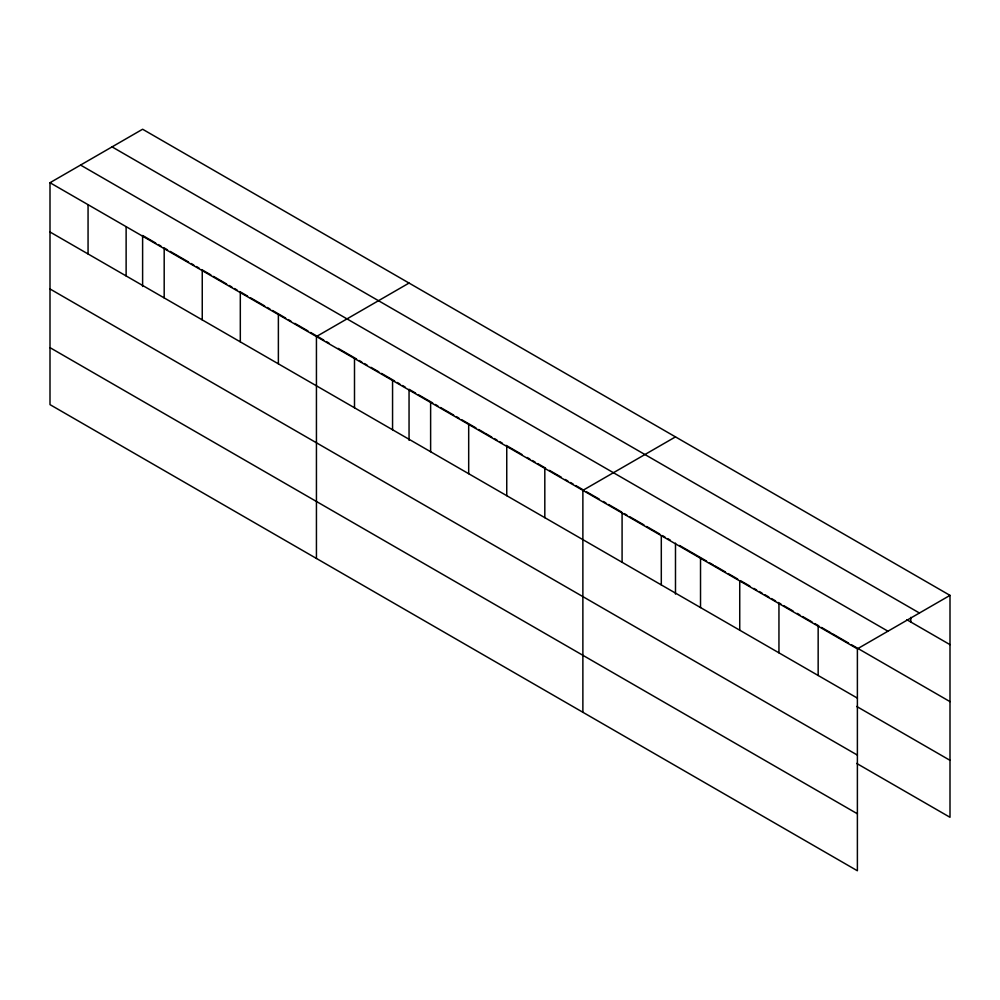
<?xml version="1.0" encoding="UTF-8"?>
<svg xmlns="http://www.w3.org/2000/svg" width="1000" height="1000" viewBox="0 0 1000 1000"><rect width="100%" height="100%" fill="white"/><g stroke="black" fill="none" stroke-linecap="round" stroke-linejoin="round"><path stroke-width="1.5" d="M50 182.712L857.387 648.85L857.387 870.763L50 404.625L50 182.712L142.613 129.238L950 595.375L950 817.288L856.688 763.425M409.05 283.062L316.438 336.538L316.438 558.45M675.487 436.887L582.875 490.363L582.875 712.275M857.387 648.85L950 595.375M112.05 146.875L919.438 613.013M906.725 619.663L950 644.65M80.562 165.062L887.95 631.2M155.738 243.062L142.613 235.487L142.613 286.462M158.363 244.575L160.987 246.1M163.612 247.613L167.55 249.887M170.175 251.4L188.55 262.013M191.175 263.525L193.8 265.038M196.425 266.55L199.05 268.075M201.675 269.587L210.863 274.887M213.487 276.4L226.612 283.988M229.237 285.5L231.863 287.013M234.488 288.525L237.113 290.05M239.737 291.562L247.613 296.1M250.238 297.625L264.675 305.963M267.3 307.475L269.925 308.988M272.55 310.5L285.675 318.075M288.3 319.6L290.925 321.112M294.862 323.387L307.987 330.962M310.613 332.475L323.738 340.062M326.362 341.575L328.988 343.088M338.175 348.387L356.55 359M359.175 360.513L361.8 362.038M364.425 363.55L367.05 365.062M370.988 367.337L378.862 371.887M381.488 373.4L394.613 380.975M397.238 382.488L399.862 384.012M402.488 385.525L405.112 387.038M415.613 393.1L409.05 389.312L409.05 440.288M418.237 394.613L432.675 402.95M435.3 404.462L437.925 405.988M440.55 407.5L453.675 415.075M456.3 416.587L458.925 418.1M461.55 419.625L475.988 427.962M478.612 429.475L483.862 432.5M485.175 433.263L491.737 437.05M494.363 438.562L496.987 440.075M499.613 441.6L502.238 443.113M506.175 445.387L521.925 454.475M527.175 457.512L529.8 459.025M532.425 460.538L535.05 462.05M537.675 463.575L545.55 468.113M549.487 470.387L561.3 477.212M565.237 479.487L567.863 481M570.487 482.512L573.112 484.025M575.737 485.55L583.612 490.087M586.237 491.613L599.362 499.188M603.3 501.463L605.925 502.975M608.55 504.487L621.675 512.062M624.3 513.587L626.925 515.1M629.55 516.613L643.988 524.95M646.612 526.462L659.737 534.038M662.362 535.562L664.987 537.075M667.613 538.587L670.238 540.1M679.55 545.475L706.587 561.087M709.3 562.65L713.35 565M714.7 565.775L725.525 572.025M728.225 573.587L737.7 579.05M740.4 580.612L749.862 586.075M753.925 588.413L756.625 589.975M759.325 591.538L762.038 593.1M764.737 594.663L768.8 597M771.5 598.562L775.562 600.913M778.263 602.475L780.962 604.038M783.675 605.6L793.138 611.062M797.2 613.4L799.9 614.963M802.6 616.525L812.075 621.987M814.775 623.55L818.825 625.887M821.538 627.45L831 632.925M832.35 633.7L848.575 643.075M851.287 644.625L950 701.625M50 231.988L857.387 698.125M856.688 706.45L950 760.325M50 288.962L857.387 755.1M50 347.65L857.387 813.787M910.788 617.388L910.788 622.013M818.162 626.2L818.162 675.487M778.95 603.562L778.95 652.837M739.737 580.925L739.737 630.2M700.525 558.275L700.525 607.562M675.487 543.138L675.487 594.113M661.3 535.638L661.3 584.925M622.087 513L622.087 562.275M544.812 468.387L544.812 517.663M506.75 446.413L506.75 495.688M468.688 424.438L468.688 473.713M430.625 402.463L430.625 451.737M392.562 380.487L392.562 429.762M354.5 358.512L354.5 407.788M278.375 314.562L278.375 363.837M240.312 292.587L240.312 341.863M202.25 270.613L202.25 319.887M164.188 248.637L164.188 297.913M126.125 226.663L126.125 275.938M88.062 204.688L88.062 253.962"/></g></svg>
